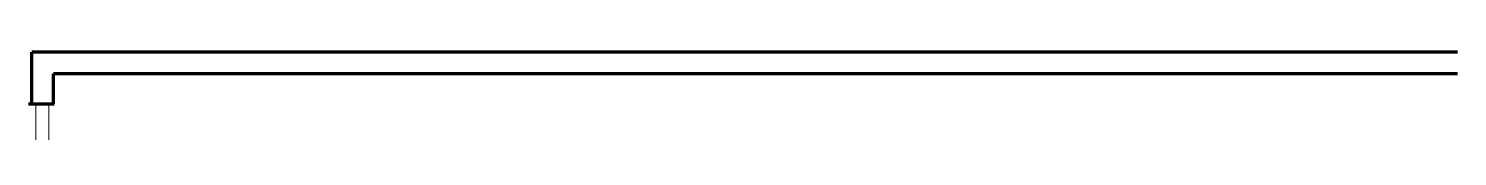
# Model space of a CAD drawing. Extents: x 2753 to 8941, y 12146 to 15850.
# Drawn here: x 5100.3 to 5428.5, y 13919 to 13937.7 of the extents above; entities that cross this region are included whole.
import ezdxf

# ---------------------------------------------------------------- set-up
doc = ezdxf.new("R2010")
doc.units = 0
doc.header["$LTSCALE"] = 20
doc.header["$MEASUREMENT"] = 0
doc.layers.add('A-Wall-New', color=1, linetype='Continuous', lineweight=50)
doc.layers.add('SE-levels', color=8, linetype='Continuous', lineweight=5)

msp = doc.modelspace()

# ---------------------------------------------------------------- linework, layer by layer
at = {"layer": 'A-Wall-New', "lineweight": 70}
for p, q in [((5100.99679, 13925.74482), (5100.99679, 13937.67673)), ((5428.51724, 13937.67673), (5100.99679, 13937.67673)), ((5105.99679, 13925.74482), (5105.99679, 13932.67673)), ((5428.51724, 13932.67673), (5105.99679, 13932.67673)), ((5100.28019, 13925.74482), (5106.13663, 13925.74482))]:
    msp.add_line(p, q, dxfattribs=at)
at = {"layer": 'SE-levels'}
for p, q in [((5101.91755, 13925.78238), (5101.91755, 13819.05255)), ((5104.91755, 13925.78238), (5104.91755, 13819.05255))]:
    msp.add_line(p, q, dxfattribs=at)

doc.saveas('drawing.dxf')
